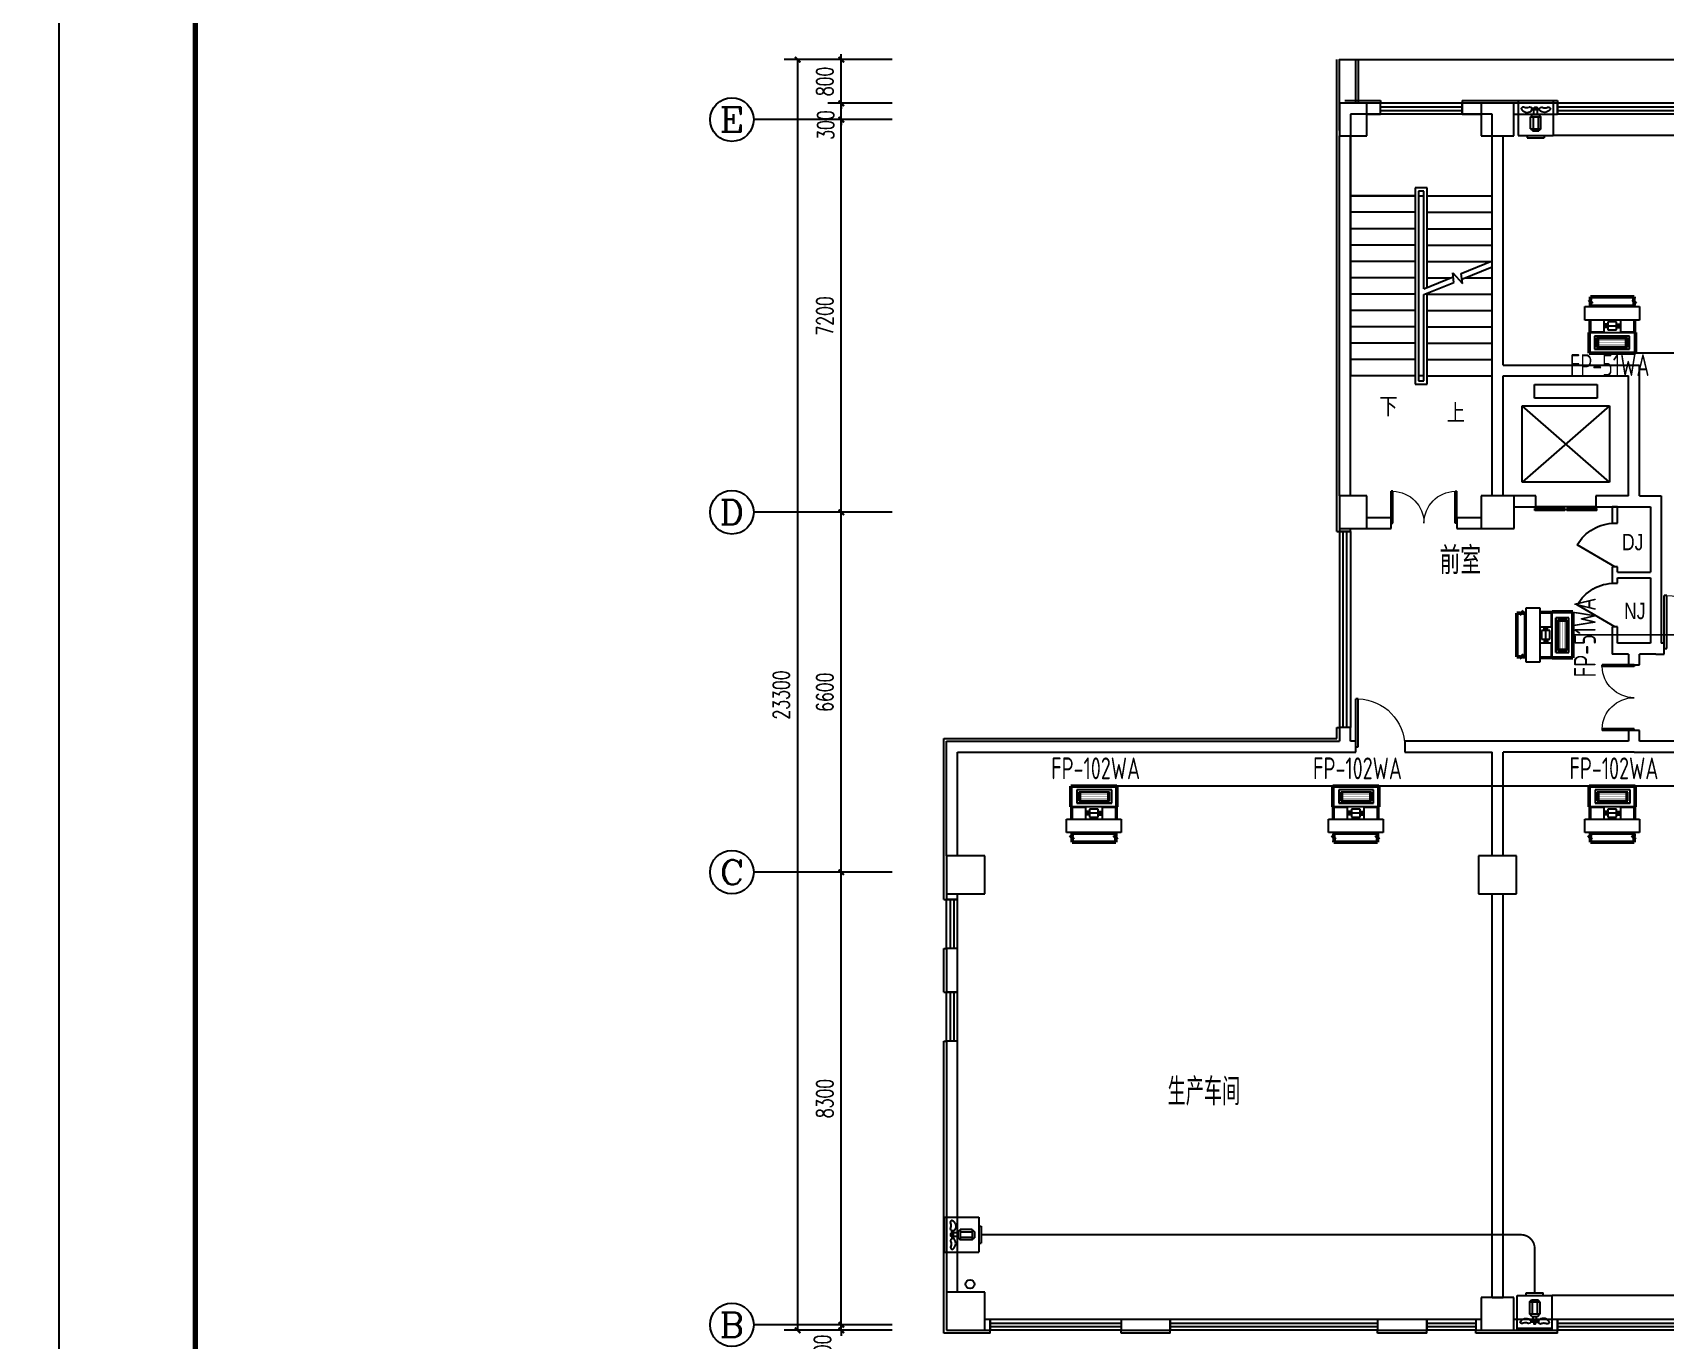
# Model space of a CAD drawing. Extents: x 2166032 to 5302137, y 581493 to 2416206.
# Drawn here: x 2313490 to 2343399, y 1052947 to 1076909 of the extents above; entities that cross this region are included whole.
import ezdxf
from ezdxf.enums import TextEntityAlignment as Align

# ---------------------------------------------------------------- set-up
doc = ezdxf.new("R2010")
doc.units = 0
doc.header["$LTSCALE"] = 1000
doc.header["$MEASUREMENT"] = 0
for name, color, linetype in [('ACS_FFG_FK', 7, 'Continuous'), ('AXIS', 3, 'Continuous'), ('AXIS_TEXT', 7, 'Continuous'), ('COLUMN', 2, 'Continuous'), ('DIM_SYMB', 3, 'Continuous'), ('PUB_TEXT', 7, 'Continuous'), ('PUB_TITLE', 137, 'Continuous'), ('STAIR', 8, 'Continuous'), ('SURFACE', 8, 'Continuous'), ('WALL', 8, 'Continuous'), ('WINDOW', 8, 'Continuous'), ('WIRE-照明', 1, 'Continuous'), ('屋面', 151, 'Continuous'), ('消防', 7, 'Continuous'), ('风机盘管', 7, 'Continuous')]:
    doc.layers.add(name, color=color, linetype=linetype)
doc.layers.add('ACS_KT_SB', color=130, linetype='Continuous', lineweight=13)
doc.layers.add('ACS_SFG_F2', color=6, linetype='Continuous', lineweight=50)
doc.styles.add('_HZTXT', font='！tssdeng.shx', dxfattribs={"width": 0.8, "bigfont": '！tssdchn.shx'})
doc.styles.add('_TCH_AXIS', font='complex_.ttf')
doc.styles.add('_TCH_DIM', font='tssdeng.shx', dxfattribs={"bigfont": 'tssdchn.shx'})
doc.styles.add('COMPLEX', font='complex_.ttf')
doc.styles.add('DIM_FONT', font='simplex_.ttf', dxfattribs={"width": 0.7})
doc.styles.add('HZ', font='！tssdeng.shx', dxfattribs={"bigfont": '！tssdchn.shx'})
doc.styles.add('TSSD_Dimension', font='Tssdeng.shx', dxfattribs={"width": 0.7, "bigfont": 'tssdchn.shx'})
doc.styles.add('TSSD_REIN', font='tssdeng.shx', dxfattribs={"width": 0.7, "bigfont": 'tssdchn.shx'})
doc.dimstyles.new('DIMN', dxfattribs={"dimtxt": 300, "dimasz": 100, "dimexe": 250, "dimexo": 300, "dimgap": 150, "dimtad": 1, "dimdec": 0, "dimzin": 0, "dimdsep": 46, "dimtxsty": 'DIM_FONT', "dimblk": 'ARCHTICK', "dimcen": 0.09, "dimclrt": 7, "dimazin": 2, "dimtfac": 1, "dimtdec": 0, "dimtix": 1, "dimtmove": 2, "dimatfit": 3, "dimldrblk": 'ARCHTICK', "dimfxl": 1, "dimtolj": 1, "dimtzin": 0, "dimarcsym": 0})

# ---------------------------------------------------------------- blocks, each defined once
blk = doc.blocks.new('$SB61_1')
for p, q in [((-344, 91), (-380, 54)), ((-380, 54), (-380, -52)), ((-344, 91), (-134, 91)), ((-344, 91), (-344, -89)), ((-344, 43), (-134, 43)), ((-93, 50), (-134, 91)), ((-134, 91), (-134, -89)), ((-93, 50), (-93, -47)), ((-93, 32), (-10, 32)), ((-10, 66), (-10, -64)), ((-10, 66), (10, 66)), ((10, 16), (10, 66)), ((-344, -89), (-380, -52)), ((-344, -45), (-134, -45)), ((-344, -89), (-134, -89)), ((-93, -47), (-134, -89)), ((-93, -27), (-10, -27)), ((-10, -64), (10, -64)), ((10, -16), (10, -64))]:
    blk.add_line(p, q)
for points in [[(27, 198, 0.411372), (11, 254, 0.494273), (-35, 83, 0.741953), (33, 105, 0.098181), (27, 124, -0.171786), (27, 198)], [(31, -198, -0.313475), (12, -256, -0.472676), (-35, -80, -0.748081), (34, -102, -0.098181), (28, -121, 0.171786), (28, -196)]]:
    blk.add_lwpolyline(points, format="xyb")
blk.add_lwpolyline([(10, 16), (34, 16), (34, -16), (10, -16)], close=True)
for tag, p, height, style, width, flags in [('UNIT', (0, 0), 0.001, 'HZ', 0.7, 1), ('WHAT', (0, 0), 0.001, 'HZ', 0.7, 1), ('SPEC', (0, 0), 0.001, 'HZ', 0.7, 1), ('YSIZE', (34, -16), 0.15, 'DIM_FONT', 0.8, 9), ('XSIZE', (34, -16), 0.15, 'DIM_FONT', 0.8, 9)]:
    blk.add_attdef(tag, p, '', height=height, dxfattribs=dict(style=style, width=width, flags=flags))
blk = doc.blocks.new('A$C54D307B5')
at = {"layer": '消防'}
for p, q in [((0, -300), (0, 300)), ((0, 300), (640, 300)), ((165, 345), (475, 345)), ((165, 300), (165, 345)), ((475, 300), (475, 345)), ((640, -300), (640, 300)), ((0, -340), (0, -300)), ((0, -300), (640, -300)), ((0, -340), (640, -340)), ((640, -340), (640, -300))]:
    blk.add_line(p, q, dxfattribs=at)
at = {"layer": '风机盘管', "xscale": -1.057367996545509, "yscale": 1.057367996545509, "zscale": 1.0573679886336, "rotation": 90}
blk.add_blockref('$SB61_1', (321, -183), dxfattribs=at)
blk = doc.blocks.new('H-DTDFFS-20')
for p, q in [((-0.5, 0.5), (0.5, 0.5)), ((-0.5, -0.5), (-0.5, 0.5)), ((0.5, 0.5), (-0.5, 0.5)), ((0.5, 0.5), (0.5, -0.5)), ((-0.44, -0.34), (-0.44, 0.34)), ((-0.44, 0.34), (0.44, 0.34)), ((-0.4, 0.3), (0.4, 0.3)), ((-0.4, -0.3), (-0.4, 0.3)), ((0.4, 0.3), (0.4, -0.3)), ((0.44, 0.34), (0.44, -0.34)), ((0.44, -0.34), (-0.44, -0.34)), ((0.4, -0.3), (-0.4, -0.3)), ((0.5, -0.5), (-0.5, -0.5))]:
    blk.add_line(p, q)
at = {"const_width": 0.01}
for points in [[(-0.4, 0.162), (0.4, 0.162)], [(-0.4, 0), (0.4, 0)], [(-0.4, -0.162), (0.4, -0.162)]]:
    blk.add_lwpolyline(points, dxfattribs=at)
blk = doc.blocks.new('_ArchTick')
at = {"color": 0, "linetype": 'ByBlock', "const_width": 0.4}
blk.add_lwpolyline([(-0.5, -0.5), (0.5, 0.5)], dxfattribs=at)
blk = doc.blocks.new('*D2407')
at = {"layer": 'AXIS', "color": 0, "lineweight": -2}
for p, q in [((2329243, 1053214), (2328063, 1053214)), ((2329243, 1053114), (2328063, 1053114)), ((2328313, 1053214), (2328313, 1053314)), ((2328313, 1053114), (2328313, 1053214)), ((2328313, 1053114), (2328313, 1053014))]:
    blk.add_line(p, q, dxfattribs=at)
at = {"layer": 'Defpoints', "color": 0}
for p in [(2328313, 1053214), (2329543, 1053214), (2329543, 1053114)]:
    blk.add_point(p, dxfattribs=at)
at = {"layer": 'AXIS', "color": 0, "lineweight": -2, "xscale": 100, "yscale": 100, "zscale": 100}
for p, rotation in [((2328313, 1053214), 270), ((2328313, 1053114), 90)]:
    blk.add_blockref('_ArchTick', p, dxfattribs=dict(at, rotation=rotation))
at = {"layer": 'AXIS', "color": 7, "insert": (2327968, 1052764), "char_height": 300, "attachment_point": 5, "rotation": 90, "style": 'DIM_FONT'}
blk.add_mtext('\\A1;100', dxfattribs=at)
blk = doc.blocks.new('*D2408')
at = {"layer": 'AXIS', "color": 0, "lineweight": -2}
for p, q in [((2329243, 1061514), (2328063, 1061514)), ((2328313, 1053214), (2328313, 1061514)), ((2329243, 1053214), (2328063, 1053214))]:
    blk.add_line(p, q, dxfattribs=at)
at = {"layer": 'Defpoints', "color": 0}
for p in [(2328313, 1061514), (2329543, 1061514), (2329543, 1053214)]:
    blk.add_point(p, dxfattribs=at)
at = {"layer": 'AXIS', "color": 0, "lineweight": -2, "xscale": 100, "yscale": 100, "zscale": 100}
for p, rotation in [((2328313, 1061514), 90), ((2328313, 1053214), 270)]:
    blk.add_blockref('_ArchTick', p, dxfattribs=dict(at, rotation=rotation))
at = {"layer": 'AXIS', "color": 7, "insert": (2328011, 1057364), "char_height": 300, "attachment_point": 5, "rotation": 90, "style": 'DIM_FONT'}
blk.add_mtext('\\A1;8300', dxfattribs=at)
blk = doc.blocks.new('*D2409')
at = {"layer": 'AXIS', "color": 0, "lineweight": -2}
for p, q in [((2329243, 1068114), (2328063, 1068114)), ((2328313, 1061514), (2328313, 1068114)), ((2329243, 1061514), (2328063, 1061514))]:
    blk.add_line(p, q, dxfattribs=at)
at = {"layer": 'Defpoints', "color": 0}
for p in [(2328313, 1068114), (2329543, 1068114), (2329543, 1061514)]:
    blk.add_point(p, dxfattribs=at)
at = {"layer": 'AXIS', "color": 0, "lineweight": -2, "xscale": 100, "yscale": 100, "zscale": 100}
for p, rotation in [((2328313, 1068114), 90), ((2328313, 1061514), 270)]:
    blk.add_blockref('_ArchTick', p, dxfattribs=dict(at, rotation=rotation))
at = {"layer": 'AXIS', "color": 7, "insert": (2328011, 1064814), "char_height": 300, "attachment_point": 5, "rotation": 90, "style": 'DIM_FONT'}
blk.add_mtext('\\A1;6600', dxfattribs=at)
blk = doc.blocks.new('*D2410')
at = {"layer": 'AXIS', "color": 0, "lineweight": -2}
for p, q in [((2329243, 1075314), (2328063, 1075314)), ((2328313, 1068114), (2328313, 1075314)), ((2329243, 1068114), (2328063, 1068114))]:
    blk.add_line(p, q, dxfattribs=at)
at = {"layer": 'Defpoints', "color": 0}
for p in [(2328313, 1075314), (2329543, 1075314), (2329543, 1068114)]:
    blk.add_point(p, dxfattribs=at)
at = {"layer": 'AXIS', "color": 0, "lineweight": -2, "xscale": 100, "yscale": 100, "zscale": 100}
for p, rotation in [((2328313, 1075314), 90), ((2328313, 1068114), 270)]:
    blk.add_blockref('_ArchTick', p, dxfattribs=dict(at, rotation=rotation))
at = {"layer": 'AXIS', "color": 7, "insert": (2328011, 1071714), "char_height": 300, "attachment_point": 5, "rotation": 90, "style": 'DIM_FONT'}
blk.add_mtext('\\A1;7200', dxfattribs=at)
blk = doc.blocks.new('*D2411')
at = {"layer": 'AXIS', "color": 0, "lineweight": -2}
for p, q in [((2329243, 1075614), (2328063, 1075614)), ((2328313, 1075614), (2328313, 1075714)), ((2328313, 1075314), (2328313, 1075614)), ((2329243, 1075314), (2328063, 1075314)), ((2328313, 1075314), (2328313, 1075214))]:
    blk.add_line(p, q, dxfattribs=at)
at = {"layer": 'Defpoints', "color": 0}
for p in [(2328313, 1075614), (2329543, 1075614), (2329543, 1075314)]:
    blk.add_point(p, dxfattribs=at)
at = {"layer": 'AXIS', "color": 0, "lineweight": -2, "xscale": 100, "yscale": 100, "zscale": 100}
for p, rotation in [((2328313, 1075614), 270), ((2328313, 1075314), 90)]:
    blk.add_blockref('_ArchTick', p, dxfattribs=dict(at, rotation=rotation))
at = {"layer": 'AXIS', "color": 7, "insert": (2328026, 1075214), "char_height": 300, "attachment_point": 5, "rotation": 90, "style": 'DIM_FONT'}
blk.add_mtext('\\A1;300', dxfattribs=at)
blk = doc.blocks.new('*D2412')
at = {"layer": 'AXIS', "color": 0, "lineweight": -2}
for p, q in [((2328313, 1076414), (2328313, 1076514)), ((2329243, 1076414), (2328063, 1076414)), ((2328313, 1075614), (2328313, 1076414)), ((2329243, 1075614), (2328063, 1075614)), ((2328313, 1075614), (2328313, 1075514))]:
    blk.add_line(p, q, dxfattribs=at)
at = {"layer": 'Defpoints', "color": 0}
for p in [(2328313, 1076414), (2329543, 1076414), (2329543, 1075614)]:
    blk.add_point(p, dxfattribs=at)
at = {"layer": 'AXIS', "color": 0, "lineweight": -2, "xscale": 100, "yscale": 100, "zscale": 100}
for p, rotation in [((2328313, 1076414), 270), ((2328313, 1075614), 90)]:
    blk.add_blockref('_ArchTick', p, dxfattribs=dict(at, rotation=rotation))
at = {"layer": 'AXIS', "color": 7, "insert": (2328011, 1076014), "char_height": 300, "attachment_point": 5, "rotation": 90, "style": 'DIM_FONT'}
blk.add_mtext('\\A1;800', dxfattribs=at)
blk = doc.blocks.new('*D2413')
at = {"layer": 'AXIS', "color": 0, "lineweight": -2}
for p, q in [((2328943, 1076414), (2327263, 1076414)), ((2327513, 1053114), (2327513, 1076414)), ((2328943, 1053114), (2327263, 1053114))]:
    blk.add_line(p, q, dxfattribs=at)
at = {"layer": 'Defpoints', "color": 0}
for p in [(2327513, 1076414), (2329243, 1076414), (2329243, 1053114)]:
    blk.add_point(p, dxfattribs=at)
at = {"layer": 'AXIS', "color": 0, "lineweight": -2, "xscale": 100, "yscale": 100, "zscale": 100}
for p, rotation in [((2327513, 1076414), 90), ((2327513, 1053114), 270)]:
    blk.add_blockref('_ArchTick', p, dxfattribs=dict(at, rotation=rotation))
at = {"layer": 'AXIS', "color": 7, "insert": (2327211, 1064764), "char_height": 300, "attachment_point": 5, "rotation": 90, "style": 'DIM_FONT'}
blk.add_mtext('\\A1;23300', dxfattribs=at)
blk = doc.blocks.new('$TCHSYS$WIN2D')
for p, q in [((-0.5, 0.5), (0.5, 0.5)), ((-0.5, 0.5), (-0.5, -0.5)), ((0.5, 0.5), (0.5, -0.5)), ((0.5, 0.1667), (-0.5, 0.1667)), ((0.5, -0.1667), (-0.5, -0.1667)), ((-0.5, -0.5), (0.5, -0.5))]:
    blk.add_line(p, q)
blk = doc.blocks.new('$TCHSYS$LDOR22D')
for p, q in [((-0.517, 0.833), (-0.017, 0.833)), ((-0.517, 0.833), (-0.517, 0.667)), ((-0.017, 0.833), (-0.017, 0.667)), ((0.017, 0.833), (0.017, 0.667)), ((0.017, 0.833), (0.517, 0.833)), ((0.517, 0.833), (0.517, 0.667)), ((-0.517, 0.667), (-0.017, 0.667)), ((0.017, 0.667), (0.517, 0.667)), ((-0.5, 0.5), (0.5, 0.5))]:
    blk.add_line(p, q)
blk = doc.blocks.new('$DorLib2D$00000002')
for p, q in [((-0.5, 0), (-0.5, 0.4875)), ((-0.475, 0.4875), (-0.5, 0.4875)), ((-0.475, 0), (-0.475, 0.4875)), ((0.475, 0), (0.475, 0.4875)), ((0.475, 0.4875), (0.5, 0.4875)), ((0.5, 0), (0.5, 0.4875)), ((-0.5, 0), (-0.475, 0)), ((0.5, 0), (0.475, 0))]:
    blk.add_line(p, q)
at = {"lineweight": 13}
for centre, start, end in [((-0.4875, 0), 0, 88.53072), ((0.4875, 0), 91.46928, 180)]:
    blk.add_arc(centre, 0.4875, start, end, dxfattribs=at)
blk = doc.blocks.new('_AXISO')
blk.add_circle((0, 0), 0.5)
at = {"layer": 'AXIS_TEXT', "style": 'COMPLEX', "width": 1.171875}
blk.add_attdef('A', text='', height=0.56, dxfattribs=at).set_placement((-0.25, -0.28), (0.25, -0.28), align=Align.FIT)
blk = doc.blocks.new('$DorLib2D$00000214')
at = {"color": 0}
blk.add_line((0.5, 0), (0, 0.866), dxfattribs=at)
blk.add_arc((0.5, 0), 1, 120, 180, dxfattribs=at)
blk = doc.blocks.new('$TCHSYS$DOOR2D')
for p, q in [((0.45, 0.975), (0.5, 0.975)), ((0.45, 0), (0.45, 0.975)), ((0.5, 0), (0.5, 0.975)), ((0.5, 0), (0.45, 0))]:
    blk.add_line(p, q)
at = {"lineweight": 13}
blk.add_arc((0.475, 0), 0.975, 91.4693, 180, dxfattribs=at)
blk = doc.blocks.new('$DorLib2D$00000001')
for p, q in [((0.45, 0.975), (0.5, 0.975)), ((0.45, 0), (0.45, 0.975)), ((0.5, 0), (0.5, 0.975)), ((0.5, 0), (0.45, 0))]:
    blk.add_line(p, q)
at = {"lineweight": 13}
blk.add_arc((0.475, 0), 0.975, 91.4693, 180, dxfattribs=at)

msp = doc.modelspace()

# ---------------------------------------------------------------- linework, layer by layer
at = {"color": 0}
for p, q in [((2341943.4, 1071887.6), (2342943.4, 1071887.6)), ((2341943.4, 1071637.6), (2341943.4, 1071887.6)), ((2342013.4, 1071912.6), (2342873.4, 1071912.6)), ((2342043.4, 1071887.6), (2342043.4, 1071912.6)), ((2342843.4, 1071887.6), (2342843.4, 1071912.6)), ((2342943.4, 1071887.6), (2342943.4, 1071637.6)), ((2342943.4, 1071637.6), (2341943.4, 1071637.6)), ((2342018.4, 1071637.6), (2342018.4, 1071412.6)), ((2342018.4, 1071412.6), (2342868.4, 1071412.6)), ((2342043.4, 1071637.6), (2342043.4, 1071425.1)), ((2342043.4, 1071425.1), (2342293.4, 1071425.1)), ((2342293.4, 1071425.1), (2342293.4, 1071637.6)), ((2342363.4, 1071562.6), (2342293.4, 1071562.6)), ((2342293.4, 1071531.4), (2342593.4, 1071531.4)), ((2342363.4, 1071500.1), (2342293.4, 1071500.1)), ((2342363.4, 1071606.4), (2342363.4, 1071456.4)), ((2342523.4, 1071606.4), (2342363.4, 1071606.4)), ((2342363.4, 1071456.4), (2342523.4, 1071456.4)), ((2342523.4, 1071456.4), (2342523.4, 1071606.4)), ((2342523.4, 1071562.6), (2342593.4, 1071562.6)), ((2342523.4, 1071500.1), (2342593.4, 1071500.1)), ((2342593.4, 1071637.6), (2342593.4, 1071425.1)), ((2342593.4, 1071425.1), (2342843.4, 1071425.1)), ((2342843.4, 1071425.1), (2342843.4, 1071637.6)), ((2342868.4, 1071412.6), (2342868.4, 1071637.6)), ((2340843.7, 1065434.3), (2340843.7, 1066294.3)), ((2340868.7, 1065364.3), (2340868.7, 1066364.3)), ((2340868.7, 1066364.3), (2341118.7, 1066364.3)), ((2341118.7, 1066364.3), (2341118.7, 1065364.3)), ((2341343.7, 1066289.3), (2341118.7, 1066289.3)), ((2341343.7, 1065439.3), (2341343.7, 1066289.3)), ((2340868.7, 1066264.3), (2340843.7, 1066264.3)), ((2341331.2, 1066264.3), (2341118.7, 1066264.3)), ((2341118.7, 1066014.3), (2341331.2, 1066014.3)), ((2341193.7, 1065944.3), (2341193.7, 1066014.3)), ((2341224.9, 1065714.3), (2341224.9, 1066014.3)), ((2341256.2, 1065944.3), (2341256.2, 1066014.3)), ((2341331.2, 1066014.3), (2341331.2, 1066264.3)), ((2341331.2, 1065714.3), (2341118.7, 1065714.3)), ((2341299.9, 1065944.3), (2341149.9, 1065944.3)), ((2341149.9, 1065944.3), (2341149.9, 1065784.3)), ((2341149.9, 1065784.3), (2341299.9, 1065784.3)), ((2341193.7, 1065784.3), (2341193.7, 1065714.3)), ((2341256.2, 1065784.3), (2341256.2, 1065714.3)), ((2341299.9, 1065784.3), (2341299.9, 1065944.3)), ((2341331.2, 1065464.3), (2341331.2, 1065714.3)), ((2340868.7, 1065464.3), (2340843.7, 1065464.3)), ((2341118.7, 1065464.3), (2341331.2, 1065464.3)), ((2341118.7, 1065439.3), (2341343.7, 1065439.3)), ((2341118.7, 1065364.3), (2340868.7, 1065364.3)), ((2333368.4, 1062714.3), (2332518.4, 1062714.3)), ((2332518.4, 1062714.3), (2332518.4, 1062489.3)), ((2332793.4, 1062701.8), (2332543.4, 1062701.8)), ((2332543.4, 1062701.8), (2332543.4, 1062489.3)), ((2332793.4, 1062489.3), (2332793.4, 1062701.8)), ((2333343.4, 1062701.8), (2333093.4, 1062701.8)), ((2333093.4, 1062701.8), (2333093.4, 1062489.3)), ((2333343.4, 1062489.3), (2333343.4, 1062701.8)), ((2333368.4, 1062489.3), (2333368.4, 1062714.3)), ((2338168.4, 1062714.3), (2337318.4, 1062714.3)), ((2337318.4, 1062714.3), (2337318.4, 1062489.3)), ((2337593.4, 1062701.8), (2337343.4, 1062701.8)), ((2337343.4, 1062701.8), (2337343.4, 1062489.3)), ((2337593.4, 1062489.3), (2337593.4, 1062701.8)), ((2338143.4, 1062701.8), (2337893.4, 1062701.8)), ((2337893.4, 1062701.8), (2337893.4, 1062489.3)), ((2338143.4, 1062489.3), (2338143.4, 1062701.8)), ((2338168.4, 1062489.3), (2338168.4, 1062714.3)), ((2342868.4, 1062714.3), (2342018.4, 1062714.3)), ((2342018.4, 1062714.3), (2342018.4, 1062489.3)), ((2342293.4, 1062701.8), (2342043.4, 1062701.8)), ((2342043.4, 1062701.8), (2342043.4, 1062489.3)), ((2342293.4, 1062489.3), (2342293.4, 1062701.8)), ((2342843.4, 1062701.8), (2342593.4, 1062701.8)), ((2342593.4, 1062701.8), (2342593.4, 1062489.3)), ((2342843.4, 1062489.3), (2342843.4, 1062701.8)), ((2342868.4, 1062489.3), (2342868.4, 1062714.3)), ((2332443.4, 1062489.3), (2333443.4, 1062489.3)), ((2332443.4, 1062239.3), (2332443.4, 1062489.3)), ((2332863.4, 1062626.8), (2332793.4, 1062626.8)), ((2333093.4, 1062595.6), (2332793.4, 1062595.6)), ((2332863.4, 1062564.3), (2332793.4, 1062564.3)), ((2332863.4, 1062670.5), (2332863.4, 1062520.5)), ((2333023.4, 1062670.5), (2332863.4, 1062670.5)), ((2332863.4, 1062520.5), (2333023.4, 1062520.5)), ((2333023.4, 1062520.5), (2333023.4, 1062670.5)), ((2333023.4, 1062626.8), (2333093.4, 1062626.8)), ((2333023.4, 1062564.3), (2333093.4, 1062564.3)), ((2333443.4, 1062489.3), (2333443.4, 1062239.3)), ((2337243.4, 1062489.3), (2338243.4, 1062489.3)), ((2337243.4, 1062239.3), (2337243.4, 1062489.3)), ((2337663.4, 1062626.8), (2337593.4, 1062626.8)), ((2337893.4, 1062595.6), (2337593.4, 1062595.6)), ((2337663.4, 1062564.3), (2337593.4, 1062564.3)), ((2337663.4, 1062670.5), (2337663.4, 1062520.5)), ((2337823.4, 1062670.5), (2337663.4, 1062670.5)), ((2337663.4, 1062520.5), (2337823.4, 1062520.5)), ((2337823.4, 1062520.5), (2337823.4, 1062670.5)), ((2337823.4, 1062626.8), (2337893.4, 1062626.8)), ((2337823.4, 1062564.3), (2337893.4, 1062564.3)), ((2338243.4, 1062489.3), (2338243.4, 1062239.3)), ((2341943.4, 1062489.3), (2342943.4, 1062489.3)), ((2341943.4, 1062239.3), (2341943.4, 1062489.3)), ((2342363.4, 1062626.8), (2342293.4, 1062626.8)), ((2342593.4, 1062595.6), (2342293.4, 1062595.6)), ((2342363.4, 1062564.3), (2342293.4, 1062564.3)), ((2342363.4, 1062670.5), (2342363.4, 1062520.5)), ((2342523.4, 1062670.5), (2342363.4, 1062670.5)), ((2342363.4, 1062520.5), (2342523.4, 1062520.5)), ((2342523.4, 1062520.5), (2342523.4, 1062670.5)), ((2342523.4, 1062626.8), (2342593.4, 1062626.8)), ((2342523.4, 1062564.3), (2342593.4, 1062564.3)), ((2342943.4, 1062489.3), (2342943.4, 1062239.3)), ((2333443.4, 1062239.3), (2332443.4, 1062239.3)), ((2333373.4, 1062214.3), (2332513.4, 1062214.3)), ((2332543.4, 1062239.3), (2332543.4, 1062214.3)), ((2333343.4, 1062239.3), (2333343.4, 1062214.3)), ((2338243.4, 1062239.3), (2337243.4, 1062239.3)), ((2338173.4, 1062214.3), (2337313.4, 1062214.3)), ((2337343.4, 1062239.3), (2337343.4, 1062214.3)), ((2338143.4, 1062239.3), (2338143.4, 1062214.3)), ((2342943.4, 1062239.3), (2341943.4, 1062239.3)), ((2342873.4, 1062214.3), (2342013.4, 1062214.3)), ((2342043.4, 1062239.3), (2342043.4, 1062214.3)), ((2342843.4, 1062239.3), (2342843.4, 1062214.3))]:
    msp.add_line(p, q, dxfattribs=at)
msp.add_circle((2604640.5, 1020101.3), 438608.5)
at = {"layer": 'ACS_SFG_F2'}
for p, q in [((2342077.9, 1071933.8), (2342020, 1072011)), ((2342020, 1072011), (2342042.8, 1072000.5)), ((2342042.8, 1072000.5), (2342043.4, 1072062.6)), ((2342843.4, 1072062.6), (2342043.4, 1072062.6)), ((2342043.4, 1071912.6), (2342043.4, 1071958.5)), ((2342043.4, 1071958.5), (2342077.9, 1071933.8)), ((2342877.9, 1071933.8), (2342820, 1072011)), ((2342820, 1072011), (2342842.8, 1072000.5)), ((2342842.8, 1072000.5), (2342843.4, 1072062.6)), ((2342843.4, 1071912.6), (2342843.4, 1071958.5)), ((2342843.4, 1071958.5), (2342877.9, 1071933.8)), ((2342023.3, 1071034.3), (2342023.3, 1071412.6)), ((2342868.4, 1071034.3), (2342868.4, 1071412.6)), ((2342023.3, 1071034.3), (2342868.4, 1071034.3)), ((2340822.5, 1066298.8), (2340745.3, 1066240.9)), ((2340797.8, 1066264.3), (2340822.5, 1066298.8)), ((2341722, 1066289.3), (2341343.7, 1066289.3)), ((2341722, 1065444.2), (2341722, 1066289.3)), ((2340755.8, 1066263.7), (2340693.7, 1066264.3)), ((2340693.7, 1066264.3), (2340693.7, 1065464.3)), ((2340745.3, 1066240.9), (2340755.8, 1066263.7)), ((2340843.7, 1066264.3), (2340797.8, 1066264.3)), ((2340755.8, 1065463.7), (2340693.7, 1065464.3)), ((2340822.5, 1065498.8), (2340745.3, 1065440.9)), ((2340745.3, 1065440.9), (2340755.8, 1065463.7)), ((2340797.8, 1065464.3), (2340822.5, 1065498.8)), ((2340843.7, 1065464.3), (2340797.8, 1065464.3)), ((2341722, 1065444.2), (2341343.7, 1065444.2)), ((2333365.9, 1063092.6), (2332520.8, 1063092.6)), ((2332520.8, 1063092.6), (2332520.8, 1062714.3)), ((2333365.9, 1063092.6), (2333365.9, 1062714.3)), ((2338165.9, 1063092.6), (2337320.8, 1063092.6)), ((2337320.8, 1063092.6), (2337320.8, 1062714.3)), ((2338165.9, 1063092.6), (2338165.9, 1062714.3)), ((2342865.9, 1063092.6), (2342020.8, 1063092.6)), ((2342020.8, 1063092.6), (2342020.8, 1062714.3)), ((2342865.9, 1063092.6), (2342865.9, 1062714.3)), ((2332543.4, 1062168.4), (2332508.8, 1062193.1)), ((2332508.8, 1062193.1), (2332566.7, 1062115.9)), ((2332543.4, 1062214.3), (2332543.4, 1062168.4)), ((2332543.9, 1062126.5), (2332543.4, 1062064.3)), ((2332566.7, 1062115.9), (2332543.9, 1062126.5)), ((2333343.4, 1062168.4), (2333308.8, 1062193.1)), ((2333308.8, 1062193.1), (2333366.7, 1062115.9)), ((2333343.4, 1062214.3), (2333343.4, 1062168.4)), ((2333343.9, 1062126.5), (2333343.4, 1062064.3)), ((2333366.7, 1062115.9), (2333343.9, 1062126.5)), ((2337343.4, 1062168.4), (2337308.8, 1062193.1)), ((2337308.8, 1062193.1), (2337366.7, 1062115.9)), ((2337343.4, 1062214.3), (2337343.4, 1062168.4)), ((2337343.9, 1062126.5), (2337343.4, 1062064.3)), ((2337366.7, 1062115.9), (2337343.9, 1062126.5)), ((2338143.4, 1062168.4), (2338108.8, 1062193.1)), ((2338108.8, 1062193.1), (2338166.7, 1062115.9)), ((2338143.4, 1062214.3), (2338143.4, 1062168.4)), ((2338143.9, 1062126.5), (2338143.4, 1062064.3)), ((2338166.7, 1062115.9), (2338143.9, 1062126.5)), ((2342043.4, 1062168.4), (2342008.8, 1062193.1)), ((2342008.8, 1062193.1), (2342066.7, 1062115.9)), ((2342043.4, 1062214.3), (2342043.4, 1062168.4)), ((2342043.9, 1062126.5), (2342043.4, 1062064.3)), ((2342066.7, 1062115.9), (2342043.9, 1062126.5)), ((2342843.4, 1062168.4), (2342808.8, 1062193.1)), ((2342808.8, 1062193.1), (2342866.7, 1062115.9)), ((2342843.4, 1062214.3), (2342843.4, 1062168.4)), ((2342843.9, 1062126.5), (2342843.4, 1062064.3)), ((2342866.7, 1062115.9), (2342843.9, 1062126.5)), ((2333343.4, 1062064.3), (2332543.4, 1062064.3)), ((2338143.4, 1062064.3), (2337343.4, 1062064.3)), ((2342843.4, 1062064.3), (2342043.4, 1062064.3))]:
    msp.add_line(p, q, dxfattribs=at)
at = {"layer": 'AXIS'}
for p, q in [((2329243.4, 1075314.3), (2326707, 1075314.3)), ((2329243.4, 1068114.3), (2326707, 1068114.3)), ((2329243.4, 1061514.3), (2326707, 1061514.3)), ((2329243.4, 1053214.3), (2326707, 1053214.3))]:
    msp.add_line(p, q, dxfattribs=at)
at = {"layer": 'COLUMN'}
for p, q in [((2337943.4, 1075614.3), (2337443.4, 1075614.3)), ((2337443.4, 1075614.3), (2337443.4, 1075014.3)), ((2337943.4, 1075014.3), (2337943.4, 1075614.3)), ((2340641.8, 1075614.3), (2340041.8, 1075614.3)), ((2340041.8, 1075614.3), (2340041.8, 1075014.3)), ((2340641.8, 1075014.3), (2340641.8, 1075614.3)), ((2337443.4, 1075014.3), (2337943.4, 1075014.3)), ((2340041.8, 1075014.3), (2340641.8, 1075014.3)), ((2337943.4, 1068414.3), (2337443.4, 1068414.3)), ((2337443.4, 1068414.3), (2337443.4, 1067814.3)), ((2337943.4, 1067814.3), (2337943.4, 1068414.3)), ((2340643.4, 1068414.3), (2340043.4, 1068414.3)), ((2340043.4, 1068414.3), (2340043.4, 1067814.3)), ((2340643.4, 1067814.3), (2340643.4, 1068414.3)), ((2337443.4, 1067814.3), (2337943.4, 1067814.3)), ((2340043.4, 1067814.3), (2340643.4, 1067814.3)), ((2330943.1, 1061814.3), (2330243.1, 1061814.3)), ((2330243.1, 1061814.3), (2330243.1, 1061114.3)), ((2330943.1, 1061114.3), (2330943.1, 1061814.3)), ((2340691.8, 1061814.3), (2339991.8, 1061814.3)), ((2339991.8, 1061814.3), (2339991.8, 1061114.3)), ((2340691.8, 1061114.3), (2340691.8, 1061814.3)), ((2330243.1, 1061114.3), (2330943.1, 1061114.3)), ((2339991.8, 1061114.3), (2340691.8, 1061114.3)), ((2330943.1, 1053814.5), (2330243.1, 1053814.5)), ((2330243.1, 1053814.5), (2330243.1, 1053114.5)), ((2330943.1, 1053114.5), (2330943.1, 1053814.5)), ((2340643.1, 1053714.5), (2340043.4, 1053714.5)), ((2340043.4, 1053714.5), (2340043.4, 1053114.5)), ((2340643.1, 1053114.5), (2340643.1, 1053714.5)), ((2330243.1, 1053114.5), (2330943.1, 1053114.5)), ((2340043.4, 1053114.5), (2340643.1, 1053114.5))]:
    msp.add_line(p, q, dxfattribs=at)
at = {"layer": 'DIM_SYMB'}
for points in [[(2338318.4, 1070322.3, 0, 0, 0), (2338318.4, 1074672.3, 0, 0, 0), (2339568.4, 1074672.3, 0, 0, 0), (2339568.4, 1072572.3, 80, 0, 0), (2339568.4, 1072272.3, 0, 0, 0)], [(2339568.4, 1070206.3, 0, 0, 0), (2339568.4, 1071556.3, 80, 0, 0), (2339568.4, 1071856.3, 0, 0, 0)]]:
    msp.add_lwpolyline(points, format="xyseb", dxfattribs=at)
at = {"layer": 'PUB_TITLE'}
msp.add_lwpolyline([(2313973.2, 1033519.6), (2419073.2, 1033519.6), (2419073.2, 1092919.6), (2313973.2, 1092919.6)], close=True, dxfattribs=at)
at = {"layer": 'PUB_TITLE', "const_width": 100}
msp.add_lwpolyline([(2316473.2, 1034519.6), (2418073.2, 1034519.6), (2418073.2, 1091919.6), (2316473.2, 1091919.6)], close=True, dxfattribs=at)
at = {"layer": 'STAIR'}
for p, q in [((2340243.4, 1075414.3), (2337643.4, 1075414.3)), ((2337643.4, 1075414.3), (2337643.4, 1073914.3)), ((2340243.4, 1073914.3), (2340243.4, 1075414.3)), ((2339053.4, 1074064.3), (2338833.4, 1074064.3)), ((2338833.4, 1074064.3), (2338833.4, 1070464.3)), ((2339053.4, 1072238.5), (2339053.4, 1074064.3)), ((2337643.4, 1073914.3), (2337643.4, 1070614.3)), ((2338833.4, 1073914.3), (2337643.4, 1073914.3)), ((2337643.4, 1073914.3), (2338833.4, 1073914.3)), ((2338993.4, 1074004.3), (2338893.4, 1074004.3)), ((2338893.4, 1074004.3), (2338893.4, 1070524.3)), ((2338893.4, 1073914.3), (2338893.4, 1070614.3)), ((2338893.4, 1073914.3), (2338993.4, 1073914.3)), ((2338993.4, 1072214.1), (2338993.4, 1074004.3)), ((2338993.4, 1072214.1), (2338993.4, 1073914.3)), ((2339053.4, 1073914.3), (2340243.4, 1073914.3)), ((2339053.4, 1073914.3), (2340243.4, 1073914.3)), ((2340243.4, 1072722.5), (2340243.4, 1073914.3)), ((2338833.4, 1073614.3), (2337643.4, 1073614.3)), ((2339053.4, 1073614.3), (2340243.4, 1073614.3)), ((2338833.4, 1073314.3), (2337643.4, 1073314.3)), ((2339053.4, 1073314.3), (2340243.4, 1073314.3)), ((2338833.4, 1073014.3), (2337643.4, 1073014.3)), ((2339053.4, 1073014.3), (2340243.4, 1073014.3)), ((2338833.4, 1072714.3), (2337643.4, 1072714.3)), ((2339053.4, 1072714.3), (2340223.3, 1072714.3)), ((2339676.7, 1072492), (2340243.4, 1072722.5)), ((2339689.5, 1072389.3), (2340243.4, 1072614.5)), ((2340243.4, 1070614.3), (2340243.4, 1072614.5)), ((2338833.4, 1072414.3), (2337643.4, 1072414.3)), ((2338993.4, 1072214.1), (2339528.7, 1072431.8)), ((2338993.4, 1072106.1), (2339541.6, 1072329.1)), ((2339053.4, 1072414.3), (2339485.6, 1072414.3)), ((2339541.6, 1072329.1), (2339519.4, 1072506.1)), ((2339519.4, 1072506.1), (2339699.9, 1072306.7)), ((2339699.9, 1072306.7), (2339676.7, 1072492)), ((2339751.1, 1072414.3), (2340243.4, 1072414.3)), ((2338833.4, 1072114.3), (2337643.4, 1072114.3)), ((2338993.4, 1070614.3), (2338993.4, 1072106.1)), ((2338993.4, 1070524.3), (2338993.4, 1072106.1)), ((2339053.4, 1070464.3), (2339053.4, 1072130.5)), ((2339053.4, 1072114.3), (2340243.4, 1072114.3)), ((2338833.4, 1071814.3), (2337643.4, 1071814.3)), ((2339053.4, 1071814.3), (2340243.4, 1071814.3)), ((2338833.4, 1071514.3), (2337643.4, 1071514.3)), ((2339053.4, 1071514.3), (2340243.4, 1071514.3)), ((2338833.4, 1071214.3), (2337643.4, 1071214.3)), ((2339053.4, 1071214.3), (2340243.4, 1071214.3)), ((2338833.4, 1070914.3), (2337643.4, 1070914.3)), ((2339053.4, 1070914.3), (2340243.4, 1070914.3)), ((2338833.4, 1070614.3), (2337643.4, 1070614.3)), ((2338833.4, 1070464.3), (2339053.4, 1070464.3)), ((2338993.4, 1070614.3), (2338893.4, 1070614.3)), ((2338893.4, 1070524.3), (2338993.4, 1070524.3)), ((2339053.4, 1070614.3), (2340243.4, 1070614.3)), ((2341018.4, 1070206.4), (2341018.4, 1070456.4)), ((2341018.4, 1070456.4), (2342168.4, 1070456.4)), ((2342168.4, 1070206.4), (2341018.4, 1070206.4)), ((2342168.4, 1070456.4), (2342168.4, 1070206.4)), ((2340793.4, 1068664.3), (2340793.4, 1070064.3)), ((2340793.4, 1070064.3), (2342393.4, 1070064.3)), ((2342393.4, 1070064.3), (2340793.4, 1068664.3)), ((2342393.4, 1068664.3), (2340793.4, 1070064.3)), ((2342393.4, 1070064.3), (2342393.4, 1068664.3)), ((2342393.4, 1068664.3), (2340793.4, 1068664.3))]:
    msp.add_line(p, q, dxfattribs=at)
msp.add_lwpolyline([(2337443.4, 1075114.4), (2337443.4, 1076414.3), (2382043.4, 1076414.3), (2382043.4, 1076414.3)], dxfattribs=at)
at = {"layer": 'SURFACE'}
for p, q in [((2337393.4, 1075514.3), (2337393.4, 1076414.3)), ((2337793.4, 1075614.3), (2337793.4, 1076414.3)), ((2337543.4, 1075664.3), (2338193.4, 1075664.3)), ((2338193.4, 1075664.3), (2338193.4, 1075614.3)), ((2339693.4, 1075664.3), (2339693.4, 1075614.3)), ((2339693.4, 1075664.3), (2340343.4, 1075664.3)), ((2340343.4, 1075664.3), (2341443.4, 1075664.3)), ((2341443.4, 1075664.3), (2341443.4, 1075614.3)), ((2337393.4, 1068014.3), (2337393.4, 1075514.3)), ((2337393.4, 1067764.3), (2337393.4, 1068114.3)), ((2337393.4, 1067764.3), (2337443.4, 1067764.3)), ((2330193.4, 1061464.3), (2330193.4, 1063964.3)), ((2330193.4, 1063964.3), (2337393.4, 1063964.3)), ((2337393.4, 1064164.3), (2337443.4, 1064164.3)), ((2337393.4, 1063964.3), (2337393.4, 1064164.3)), ((2330193.4, 1061014.3), (2330193.4, 1061464.3)), ((2330193.4, 1061014.3), (2330243.4, 1061014.3)), ((2330193.4, 1060114.3), (2330243.4, 1060114.3)), ((2330193.4, 1059314.2), (2330193.4, 1060114.3)), ((2330193.4, 1059314.2), (2330243.4, 1059314.2)), ((2330193.4, 1058414.2), (2330243.4, 1058414.2)), ((2330193.4, 1053064.3), (2330193.4, 1058414.2)), ((2331043.4, 1053064.3), (2331043.4, 1053114.3)), ((2333443.4, 1053064.3), (2333443.4, 1053114.3)), ((2334343.3, 1053064.3), (2334343.3, 1053114.3)), ((2338143.3, 1053064.3), (2338143.3, 1053114.3)), ((2339043.1, 1053064.3), (2339043.1, 1053114.3)), ((2339943.1, 1053064.3), (2339943.1, 1053114.3)), ((2341443.1, 1053064.3), (2341443.1, 1053114.3)), ((2331043.4, 1053064.3), (2330193.4, 1053064.3)), ((2334343.3, 1053064.3), (2333443.4, 1053064.3)), ((2339043.1, 1053064.3), (2338143.3, 1053064.3)), ((2340343.4, 1053064.3), (2339943.1, 1053064.3)), ((2341443.1, 1053064.3), (2340343.4, 1053064.3))]:
    msp.add_line(p, q, dxfattribs=at)
at = {"layer": 'WALL'}
for p, q in [((2337443.4, 1075614.3), (2337443.4, 1076414.3)), ((2337443.4, 1076414.3), (2337743.4, 1076414.3)), ((2337743.4, 1075614.3), (2337743.4, 1076414.3)), ((2338193.4, 1075614.3), (2337943.4, 1075614.3)), ((2338193.4, 1075414.3), (2338193.4, 1075614.3)), ((2340041.8, 1075614.3), (2339693.4, 1075614.3)), ((2339693.4, 1075614.3), (2339693.4, 1075414.3)), ((2341443.4, 1075614.3), (2340641.8, 1075614.3)), ((2341443.4, 1075414.3), (2341443.4, 1075614.3)), ((2337943.4, 1075414.3), (2338193.4, 1075414.3)), ((2339693.4, 1075414.3), (2340041.8, 1075414.3)), ((2340641.8, 1075414.3), (2341443.4, 1075414.3)), ((2337443.4, 1068414.3), (2337443.4, 1075014.3)), ((2337643.4, 1068414.3), (2337643.4, 1075014.3)), ((2340243.4, 1070714.3), (2340243.4, 1075014.3)), ((2340443.4, 1070814.3), (2340443.4, 1075014.3)), ((2340443.4, 1070814.3), (2342943.4, 1070814.3)), ((2342943.4, 1068414.3), (2342943.4, 1070814.3)), ((2340243.4, 1068414.3), (2340243.4, 1070714.3)), ((2340443.4, 1070614.3), (2342743.4, 1070614.3)), ((2340443.4, 1068414.3), (2340443.4, 1070614.3)), ((2342743.4, 1068414.3), (2342743.4, 1070614.3)), ((2341043.4, 1068414.3), (2340643.4, 1068414.3)), ((2341043.4, 1068214.3), (2341043.4, 1068414.3)), ((2342743.4, 1068414.3), (2342143.4, 1068414.3)), ((2342143.4, 1068414.3), (2342143.4, 1068214.3)), ((2342943.4, 1068414.3), (2343343.4, 1068414.3)), ((2343343.4, 1068414.3), (2343343.4, 1066964.3)), ((2340643.4, 1068214.3), (2341043.4, 1068214.3)), ((2342143.4, 1068214.3), (2342843.4, 1068214.3)), ((2342443.4, 1068214.3), (2342443.4, 1067914.3)), ((2342543.4, 1068214.3), (2342443.4, 1068214.3)), ((2342543.4, 1067914.3), (2342543.4, 1068214.3)), ((2342843.4, 1068214.3), (2343143.4, 1068214.3)), ((2343143.4, 1068214.3), (2343143.4, 1067014.3)), ((2337443.4, 1067814.3), (2337443.4, 1067814.3)), ((2337443.4, 1067814.3), (2337443.4, 1067764.3)), ((2337643.4, 1067764.3), (2337643.4, 1067814.3)), ((2338393.4, 1068014.3), (2337943.4, 1068014.3)), ((2337943.4, 1067814.3), (2338393.4, 1067814.3)), ((2338393.4, 1067814.3), (2338393.4, 1068014.3)), ((2340043.4, 1068014.3), (2339593.4, 1068014.3)), ((2339593.4, 1068014.3), (2339593.4, 1067814.3)), ((2339593.4, 1067814.3), (2340043.4, 1067814.3)), ((2342443.4, 1067914.3), (2342543.4, 1067914.3)), ((2337443.4, 1067764.3), (2337643.4, 1067764.3)), ((2342543.4, 1067114.3), (2342443.4, 1067114.3)), ((2342443.4, 1067114.3), (2342443.4, 1066964.3)), ((2342443.4, 1066964.3), (2342443.4, 1066814.3)), ((2342543.4, 1067014.3), (2342543.4, 1067114.3)), ((2342543.4, 1067014.3), (2343143.4, 1067014.3)), ((2342543.4, 1066814.3), (2342543.4, 1066914.3)), ((2342543.4, 1066914.3), (2343143.4, 1066914.3)), ((2343143.4, 1066914.3), (2343143.4, 1065714.3)), ((2343343.4, 1066964.3), (2343343.4, 1065714.3)), ((2342443.4, 1066814.3), (2342543.4, 1066814.3)), ((2342543.4, 1066014.3), (2342443.4, 1066014.3)), ((2342443.4, 1066014.3), (2342443.4, 1065514.3)), ((2342543.4, 1065714.3), (2342543.4, 1066014.3)), ((2342843.4, 1065714.3), (2342543.4, 1065714.3)), ((2343143.4, 1065714.3), (2342843.4, 1065714.3)), ((2343393.4, 1065714.3), (2343343.4, 1065714.3)), ((2343393.4, 1065514.3), (2343393.4, 1065714.3)), ((2342743.4, 1065514.3), (2342443.4, 1065514.3)), ((2342743.4, 1065514.3), (2342743.4, 1065314.3)), ((2343243.4, 1065514.3), (2342943.4, 1065514.3)), ((2342943.4, 1065314.3), (2342943.4, 1065514.3)), ((2343243.4, 1065514.3), (2343393.4, 1065514.3)), ((2342743.4, 1065314.3), (2342943.4, 1065314.3)), ((2330243.4, 1061814.3), (2330243.4, 1063914.3)), ((2330243.4, 1063914.3), (2337443.4, 1063914.3)), ((2337643.4, 1064164.3), (2337443.4, 1064164.3)), ((2337443.4, 1064164.3), (2337443.4, 1063914.3)), ((2337643.4, 1063914.3), (2337643.4, 1064164.3)), ((2337743.4, 1063914.3), (2337643.4, 1063914.3)), ((2337743.4, 1063714.3), (2337743.4, 1063914.3)), ((2340343.4, 1063914.2), (2338643.4, 1063914.3)), ((2338643.4, 1063914.3), (2338643.4, 1063714.3)), ((2342743.4, 1063914.5), (2340343.4, 1063914.5)), ((2342943.4, 1064114.3), (2342743.4, 1064114.3)), ((2342743.4, 1064114.3), (2342743.4, 1063914.5)), ((2342943.4, 1063914.3), (2342943.4, 1064114.3)), ((2344493.1, 1063914.3), (2342943.4, 1063914.3)), ((2330443.4, 1061814.3), (2330443.4, 1063714.3)), ((2330443.4, 1063714.3), (2337543.4, 1063714.3)), ((2337543.4, 1063714.3), (2337543.4, 1063714.3)), ((2337543.4, 1063714.3), (2337743.4, 1063714.3)), ((2338643.4, 1063714.3), (2340243.4, 1063714.2)), ((2340243.4, 1061814.3), (2340243.4, 1063714.2)), ((2342843.4, 1063714.3), (2340443.4, 1063714.2)), ((2340443.4, 1061814.3), (2340443.4, 1063714.2)), ((2342843.4, 1063714.3), (2344493.1, 1063714.3)), ((2330243.4, 1061114.3), (2330243.4, 1061014.3)), ((2330243.4, 1061014.3), (2330443.4, 1061014.3)), ((2330443.4, 1061014.3), (2330443.4, 1061114.3)), ((2340243.4, 1053714.6), (2340243.4, 1061114.3)), ((2340443.4, 1053714.6), (2340443.4, 1061114.3)), ((2330443.4, 1060114.3), (2330243.4, 1060114.3)), ((2330243.4, 1060114.3), (2330243.4, 1059314.2)), ((2330443.4, 1059314.2), (2330443.4, 1060114.3)), ((2330243.4, 1059314.2), (2330443.4, 1059314.2)), ((2330443.4, 1058414.2), (2330243.4, 1058414.2)), ((2330243.4, 1058414.2), (2330243.4, 1053814.5)), ((2330443.4, 1053814.5), (2330443.4, 1058414.2)), ((2340243.4, 1053714.6), (2340443.4, 1053714.6)), ((2330243.4, 1053114.5), (2330243.4, 1053114.3)), ((2330243.4, 1053114.3), (2331043.4, 1053114.3)), ((2331043.4, 1053314.3), (2330943.1, 1053314.3)), ((2331043.4, 1053114.3), (2331043.4, 1053314.3)), ((2334343.3, 1053314.3), (2333443.4, 1053314.3)), ((2333443.4, 1053314.3), (2333443.4, 1053114.3)), ((2333443.4, 1053114.3), (2334343.3, 1053114.3)), ((2334343.3, 1053114.3), (2334343.3, 1053314.3)), ((2339043.1, 1053314.3), (2338143.3, 1053314.3)), ((2338143.3, 1053314.3), (2338143.3, 1053114.3)), ((2338143.3, 1053114.3), (2339043.1, 1053114.3)), ((2339043.1, 1053114.3), (2339043.1, 1053314.3)), ((2340043.4, 1053314.3), (2339943.1, 1053314.3)), ((2339943.1, 1053314.3), (2339943.1, 1053114.3)), ((2339943.1, 1053114.3), (2340343.4, 1053114.3)), ((2340343.4, 1053114.3), (2341443.1, 1053114.3)), ((2341443.1, 1053314.3), (2340643.1, 1053314.3)), ((2341443.1, 1053114.3), (2341443.1, 1053314.3))]:
    msp.add_line(p, q, dxfattribs=at)
at = {"layer": 'WIRE-照明', "linetype": 'Continuous', "const_width": 35}
for points in [[(2341362.6, 1075024.6), (2356120.5, 1075024.6)], [(2333365.9, 1063092.6), (2337320.8, 1063092.6)], [(2342865.9, 1063092.6), (2346220.8, 1063092.6)], [(2341341.9, 1053754), (2356121.3, 1053754)]]:
    msp.add_lwpolyline(points, dxfattribs=at)
for points in [[(2342868.4, 1071034.3), (2345993.4, 1071034.3, -0.4142136), (2346243.4, 1070784.3), (2346243.4, 1067564.3)], [(2346295.3, 1066536), (2346295.3, 1066116.7, -0.4142136), (2346045.3, 1065866.7), (2341722, 1065866.7)], [(2330878.6, 1054865.9), (2340771.9, 1054865.9, -0.4142136), (2341021.9, 1054615.9), (2341021.9, 1053799.5)]]:
    msp.add_lwpolyline(points, format="xyb", dxfattribs=at)
at = {"layer": 'WIRE-照明', "linetype": 'Continuous', "const_width": 35, "elevation": -52}
msp.add_lwpolyline([(2338031.4, 1063092.6), (2342020.8, 1063092.6)], dxfattribs=at)
at = {"layer": '屋面', "color": 6}
msp.add_circle((2330671.8, 1053959.9), 80, dxfattribs=at)

# ---------------------------------------------------------------- block references
at = {"xscale": -1, "rotation": 180}
msp.add_blockref('A$C54D307B5', (2340722.6, 1075324.3), dxfattribs=at)
at = {"rotation": 270}
msp.add_blockref('A$C54D307B5', (2330533.4, 1055186), dxfattribs=at)
msp.add_blockref('A$C54D307B5', (2340701.9, 1053454.3))
at = {"layer": 'ACS_FFG_FK', "xscale": -640, "yscale": 240, "zscale": 0.7999999999999972}
msp.add_blockref('H-DTDFFS-20', (2342439.3, 1071225.3, -52), dxfattribs=at)
for p, rotation in [((2341531, 1065860.3, -52), 90), ((2332949.8, 1062901.7, -52), 180), ((2337749.8, 1062901.7, -52), 180), ((2342449.8, 1062901.7, -52), 180)]:
    msp.add_blockref('H-DTDFFS-20', p, dxfattribs=dict(at, rotation=rotation))
at = {"layer": 'AXIS'}
ref = msp.add_blockref('_AXISO', (2326307, 1075314.3), dxfattribs=dict(at, xscale=800, yscale=800, zscale=800))
ref.add_attrib('A', 'E', dxfattribs={"layer": 'AXIS_TEXT', "height": 452.5, "style": '_TCH_AXIS'}).set_placement((2326080.8, 1075088), (2326533.3, 1075088), align=Align.FIT)
ref = msp.add_blockref('_AXISO', (2326307, 1068114.3), dxfattribs=dict(at, xscale=800, yscale=800, zscale=800))
ref.add_attrib('A', 'D', dxfattribs={"layer": 'AXIS_TEXT', "height": 452.5, "style": '_TCH_AXIS', "width": 0.95528}).set_placement((2326080.8, 1067888), (2326533.3, 1067888), align=Align.FIT)
ref = msp.add_blockref('_AXISO', (2326307, 1061514.3), dxfattribs=dict(at, xscale=800, yscale=800, zscale=800))
ref.add_attrib('A', 'C', dxfattribs={"layer": 'AXIS_TEXT', "height": 452.5, "style": '_TCH_AXIS'}).set_placement((2326080.8, 1061288), (2326533.3, 1061288), align=Align.FIT)
ref = msp.add_blockref('_AXISO', (2326307, 1053214.3), dxfattribs=dict(at, xscale=800, yscale=800, zscale=800))
ref.add_attrib('A', 'B', dxfattribs={"layer": 'AXIS_TEXT', "height": 452.5, "style": '_TCH_AXIS', "width": 0.95528}).set_placement((2326080.8, 1052988), (2326533.3, 1052988), align=Align.FIT)
at = {"layer": 'WINDOW', "yscale": -200}
for name, p, xscale, zscale in [('$TCHSYS$WIN2D', (2338943.4, 1075514.3), -1500, -1500), ('$TCHSYS$LDOR22D', (2341593.4, 1068314.3), -1100, -1100)]:
    msp.add_blockref(name, p, dxfattribs=dict(at, xscale=xscale, zscale=zscale))
at = {"layer": 'WINDOW'}
for name, p, xscale, yscale, zscale, rotation in [('$TCHSYS$WIN2D', (2342643.4, 1075514.3), -2400, 200, -2400, 359.9999999999827), ('$DorLib2D$00000002', (2338993.4, 1067914.3), 1200, -1200, 1200, 180), ('$DorLib2D$00000214', (2342493.4, 1067514.3), -800, 800, -800, 89.99999999987193), ('$TCHSYS$WIN2D', (2337543.4, 1065964.3), -3600, -200, -3600, 89.99999999990072), ('$DorLib2D$00000214', (2342493.4, 1066414.3), -800, 800, -800, 89.9999999998419), ('$TCHSYS$DOOR2D', (2343893.4, 1065614.3), 1000, -1000, 1000, 179.9999999999685), ('$DorLib2D$00000002', (2342843.4, 1064714.3), 1200, -1200, 1200, 269.9999999999259), ('$DorLib2D$00000001', (2338193.4, 1063814.3), -900, 900, -900, 359.9988590393394), ('$TCHSYS$WIN2D', (2330343.4, 1060564.3), 900, -200, 900, 90.00000000007762), ('$TCHSYS$WIN2D', (2330343.4, 1058864.2), 900, -200, 900, 90.00000000007762), ('$TCHSYS$WIN2D', (2332243.4, 1053214.3), 2400, -200, 2400, 180.0000000000367), ('$TCHSYS$WIN2D', (2336243.3, 1053214.3), 3800, -200, 3800, 180.0000000000367), ('$TCHSYS$WIN2D', (2339493.1, 1053214.3), 900, -200, 900, 180.0000000000367), ('$TCHSYS$WIN2D', (2342643.1, 1053214.3), 2400, -200, 2400, 180.0000000000366)]:
    msp.add_blockref(name, p, dxfattribs=dict(at, xscale=xscale, yscale=yscale, zscale=zscale, rotation=rotation))

# ---------------------------------------------------------------- texts
at = {"layer": 'ACS_KT_SB', "color": 0, "style": 'TSSD_Dimension', "width": 0.7}
for s, p in [('FP-51WA', (2341667.3, 1070612.7, -125)), ('FP-102WA', (2332159.5, 1063218.5, -125)), ('FP-102WA', (2336959.5, 1063218.5, -125)), ('FP-102WA', (2341659.5, 1063218.5, -125))]:
    msp.add_text(s, height=400, dxfattribs=at).set_placement(p)
msp.add_text('FP-51WA', height=400, rotation=90, dxfattribs=at).set_placement((2342143.6, 1065088.2, -125))
at = {"layer": 'PUB_TEXT', "style": '_TCH_DIM'}
for s, p in [('下', (2338176.4, 1069872.3)), ('上', (2339412.7, 1069756.3))]:
    msp.add_text(s, height=350, dxfattribs=at).set_placement(p)
at = {"layer": 'PUB_TEXT'}
for s, height, style, width, p in [('前室', 500, '_HZTXT', 0.8, (2339279, 1066978.2)), ('DJ', 300, '_HZTXT', 0.8, (2342623.1, 1067418)), ('NJ', 300, '_HZTXT', 0.8, (2342660.8, 1066155.1)), ('生产车间', 500, 'TSSD_REIN', 0.7, (2334294.1, 1057239.5))]:
    msp.add_text(s, height=height, dxfattribs=dict(at, style=style, width=width)).set_placement(p)

# ---------------------------------------------------------------- dimensions: what is measured, and where the dimension line sits
at = {"layer": 'AXIS'}
for p1, p2, distance, picture, middle in [((2329243.4, 1053114.3), (2329243.4, 1076414.3), 1730.6, '*D2413', (2327211.4, 1064764.3)), ((2329543.4, 1075614.3), (2329543.4, 1076414.3), 1230.6, '*D2412', (2328011.4, 1076014.3)), ((2329543.4, 1068114.3), (2329543.4, 1075314.3), 1230.6, '*D2410', (2328011.4, 1071714.3)), ((2329543.4, 1061514.3), (2329543.4, 1068114.3), 1230.6, '*D2409', (2328011.4, 1064814.3)), ((2329543.4, 1053214.3), (2329543.4, 1061514.3), 1230.6, '*D2408', (2328011.4, 1057364.3))]:
    dim = msp.add_aligned_dim(p1=p1, p2=p2, distance=distance, dimstyle='DIMN', dxfattribs=at)
    dim.commit()
    dim.dimension.update_dxf_attribs({"geometry": picture, "text_midpoint": middle})
for base, p1, p2, picture, middle in [((2328312.7, 1075614.3), (2329543.4, 1075314.3), (2329543.4, 1075614.3), '*D2411', (2328025.6, 1075214.1)), ((2328312.7, 1053214.3), (2329543.4, 1053114.3), (2329543.4, 1053214.3), '*D2407', (2327967.7, 1052764.3))]:
    dim = msp.add_linear_dim(base=base, p1=p1, p2=p2, angle=90, dimstyle='DIMN', dxfattribs=at)
    dim.commit()
    dim.dimension.update_dxf_attribs({"geometry": picture, "text_midpoint": middle, "dimtype": 161})

doc.saveas('drawing.dxf')
